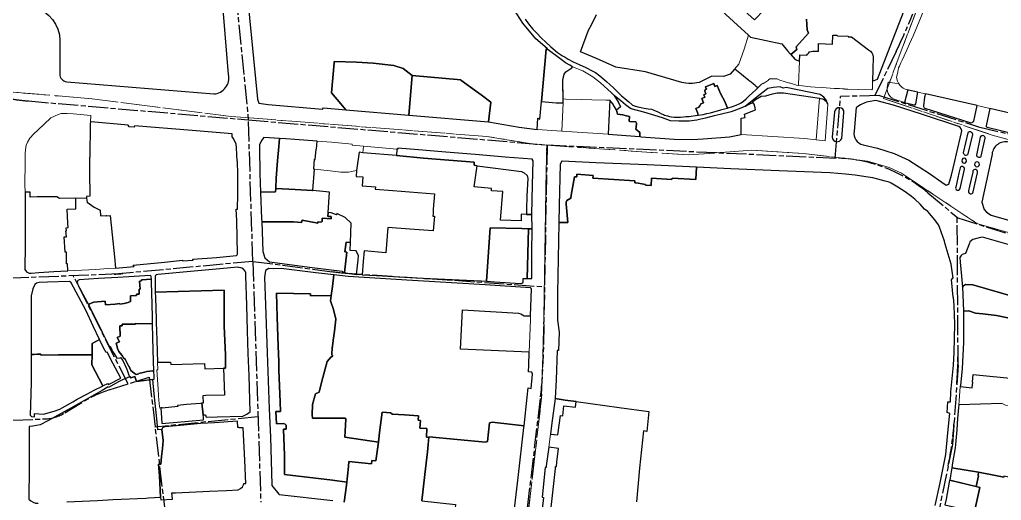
# Model space of a CAD drawing. Header units: millimetres. Extents: x 125232 to 134072, y 142885 to 152835.
# Drawn here: x 129595 to 130774, y 148091 to 148669 of the extents above; entities that cross this region are included whole.
import ezdxf

# ---------------------------------------------------------------- set-up
doc = ezdxf.new("R2010")
doc.units = ezdxf.units.MM
doc.linetypes.add('ACAD_ISO08W100', pattern=[36, 24, -3, 6, -3])
doc.linetypes.add('CENTER', pattern=[50.8, 31.75, -6.35, 6.35, -6.35])
for name, color, linetype, lineweight in [('apartment', 42, 'Continuous', 0), ('government', 221, 'Continuous', 0), ('historical site', 232, 'Continuous', 0), ('parking', 8, 'Continuous', 0), ('school', 31, 'Continuous', 0), ('super block', 6, 'CENTER', 0)]:
    doc.layers.add(name, color=color, linetype=linetype, lineweight=lineweight)
for name, color, linetype in [('commerce', 10, 'Continuous'), ('commerce & office', 242, 'Continuous'), ('commerce and residence', 32, 'Continuous'), ('culture', 21, 'Continuous'), ('green & plaza', 80, 'Continuous'), ('hospital', 231, 'Continuous'), ('research & university', 30, 'Continuous'), ('residence', 2, 'Continuous'), ('residence-bad', 41, 'Continuous'), ('villadom', 51, 'Continuous'), ('老城北中心线', 7, 'ACAD_ISO08W100')]:
    doc.layers.add(name, color=color, linetype=linetype)

msp = doc.modelspace()

# ---------------------------------------------------------------- linework, layer by layer
at = {"layer": 'apartment'}
msp.add_lwpolyline([(130093.4, 148459.8), (130043.6, 148463.5), (130022.3, 148465.1), (130022.5, 148468.1), (130006.7, 148469.4), (130007.3, 148480), (129999.5, 148480.6), (129999.9, 148487.8), (129990.4, 148485.6), (129981, 148485.8), (129968.4, 148487.2), (129949.3, 148489.2), (129947.5, 148463.5), (129967.6, 148461.6), (129965.9, 148437.1), (129969.4, 148436.7), (129975.8, 148434.5), (129976.3, 148435.9), (129986.3, 148431.2), (129993.5, 148424.3), (129992.6, 148401.2), (129992.6, 148401.2), (129992.1, 148391.7), (129999.5, 148391.3), (130002.2, 148385.4), (130001.7, 148380.3), (130000.7, 148369.6), (130000, 148362.8), (130000, 148362.8), (130006.7, 148362.5), (130007.9, 148378.3), (130009, 148391.1), (130035, 148388.9), (130035.7, 148399), (130036.6, 148409.4), (130037.6, 148419.4), (130063.8, 148417.3), (130092, 148415.2), (130093.4, 148432.8), (130091.5, 148432.9), (130091.8, 148436.2), (130092, 148441.4)], close=True, dxfattribs=at)
at = {"layer": 'commerce'}
for points in [[(130066.8, 148602), (130055.9, 148610.3), (130044.7, 148613.9), (130020, 148616.5), (130000, 148617.9), (129973, 148618.8), (129972.9, 148616.9), (129970, 148580.9), (129981, 148567.9), (129987.2, 148560.5), (130062.9, 148554.2)], [(130125.2, 148596.2), (130125.2, 148596.5), (130066.8, 148602), (130062.9, 148554.2), (130158.4, 148546.3), (130161.1, 148569.8), (130149.7, 148578.5), (130146.8, 148580.7), (130144.1, 148582.6)], [(130442, 148570.4), (130436.7, 148580), (130432.7, 148589.7), (130430.2, 148588.6), (130428.8, 148592.1), (130418.8, 148588.1), (130419.9, 148585.4), (130418.5, 148584.8), (130417.9, 148582.9), (130419.2, 148579.7), (130416.7, 148578.7), (130417.9, 148575.7), (130414.3, 148574.2), (130416.5, 148569), (130413.2, 148567.8), (130411.9, 148565.5), (130410.8, 148563.6), (130407.4, 148562.3), (130409.3, 148557.5), (130410.1, 148554.1), (130416, 148555.1), (130420.5, 148556), (130425, 148557.1), (130431.8, 148558.8), (130435.9, 148560), (130438.6, 148560.8), (130441.8, 148561.7), (130445.2, 148562.7)], [(129951.4, 148513.4), (129951.7, 148513.4), (129952.7, 148523.1), (129925.7, 148525.1), (129915.1, 148525.9), (129907.6, 148526.2), (129906.7, 148516.4), (129905.2, 148499.2), (129903.5, 148478.5), (129902.9, 148466.4), (129902.9, 148466.2), (129926.3, 148465), (129947, 148463.5), (129947.5, 148463.5), (129949.3, 148489.2), (129948.7, 148489.2), (129949.6, 148501.2), (129950.4, 148501.1)], [(129967.6, 148461.6), (129947.5, 148463.5), (129947, 148463.5), (129926.3, 148465), (129902.9, 148466.2), (129902.7, 148462.1), (129884.8, 148461.7), (129885.9, 148429.5), (129886.1, 148426.2), (129890.3, 148426.2), (129924.2, 148426.2), (129933.9, 148425.3), (129934.5, 148428), (129953.3, 148424.5), (129953.5, 148426), (129956.9, 148425.6), (129958.5, 148426.5), (129958.8, 148430.3), (129969.4, 148429.8), (129969.6, 148432.5), (129965.4, 148432.6), (129965.9, 148437.1)], [(129683.9, 148300.8), (129675.2, 148319.2), (129660.2, 148347.7), (129658.2, 148351.3), (129657.6, 148352.5), (129656.7, 148353.5), (129655.4, 148354.5), (129655, 148354.5), (129629, 148353.6), (129618.7, 148353), (129615.6, 148352.2), (129613.8, 148350.8), (129611.2, 148345.4), (129609.3, 148337.2), (129609.2, 148300.1), (129609.3, 148273.9), (129609.2, 148266.6), (129612.4, 148266.8), (129616.5, 148267.2), (129620.9, 148267.2), (129620.8, 148266), (129642, 148266.3), (129675.7, 148266.4), (129682.5, 148266.2), (129682.4, 148267.6), (129682.7, 148279.8), (129691.2, 148284.6)], [(129707.5, 148256.2), (129700.5, 148269.4), (129699.4, 148268.9), (129696.1, 148274.7), (129691.2, 148284.6), (129682.7, 148279.8), (129682.4, 148267.6), (129682.5, 148266.2), (129682, 148254.3), (129695.5, 148229), (129696.3, 148229.3), (129701.4, 148231.9), (129702.1, 148230.5), (129717, 148238.2)], [(129694.8, 148228.7), (129695.5, 148229), (129682, 148254.3), (129682.5, 148266.2), (129675.7, 148266.4), (129642, 148266.3), (129620.8, 148266), (129620.9, 148267.2), (129616.5, 148267.2), (129612.4, 148266.8), (129609.2, 148266.6), (129609.2, 148261.4), (129609.3, 148242.8), (129609.2, 148233), (129608.5, 148206.3), (129608.2, 148193.9), (129609.6, 148192.2), (129613.4, 148192), (129613.2, 148195.7), (129623.9, 148195.2), (129636.9, 148198.7), (129643.6, 148201), (129646.5, 148202.6), (129659.3, 148209.9), (129664.4, 148213), (129676.2, 148219.2), (129685.1, 148223.8)], [(130248.9, 148205.1), (130262.7, 148203.6), (130263.5, 148210.2), (130250.5, 148212), (130238.4, 148213.7), (130233.8, 148181.5), (130232.7, 148171.2), (130241.6, 148170.1), (130244.7, 148193.3), (130247.4, 148192.9)], [(130234.8, 148093.8), (130238.7, 148129.8), (130238.9, 148132.1), (130239.8, 148132), (130240.4, 148137.4), (130242.5, 148153.9), (130230.6, 148155.2), (130227.6, 148133), (130227.5, 148131), (130226.4, 148131.1), (130222.6, 148095.4), (130224.4, 148095), (130221.6, 148070.7), (130221.6, 148070.7), (130231.9, 148069.5)]]:
    msp.add_lwpolyline(points, close=True, dxfattribs=at)
at = {"layer": 'commerce & office'}
msp.add_lwpolyline([(129652.1, 148089.7), (129688.8, 148091.5), (129707.2, 148092.4), (129747, 148094.3), (129750.1, 148094.7), (129757.3, 148094.9), (129764.6, 148095.5), (129763.2, 148120.8), (129762.3, 148135), (129765.1, 148135), (129765.8, 148144.2), (129766.9, 148153.9), (129767.8, 148163.2), (129766.2, 148176.8), (129761.4, 148176.4), (129760, 148189.3), (129757, 148219.5), (129755.2, 148236.7), (129735.8, 148234.3), (129733.7, 148240.1), (129728.8, 148238.8), (129727.9, 148240.3), (129727.2, 148240), (129718.9, 148236.1), (129714.1, 148233.9), (129702.3, 148227.2), (129701.8, 148227.7), (129694.4, 148223.4), (129675.3, 148212.5), (129657, 148202.3), (129629.4, 148187.2), (129620.1, 148182.3), (129611.3, 148180.8), (129607, 148180.2), (129606.9, 148131), (129606.6, 148092.9, 0.22754), (129617.5, 148088)], format="xyb", dxfattribs=at)
msp.add_lwpolyline([(129865.7, 148139.9), (129863.7, 148178.6), (129863.7, 148178.7), (129859.8, 148178.5), (129859.4, 148178.8), (129858.7, 148178.9), (129857.2, 148178.9), (129856.9, 148186.6), (129829.3, 148184.8), (129812.6, 148183.7), (129792.6, 148182), (129770.2, 148180), (129768.6, 148179.6), (129767.1, 148178.6), (129766.6, 148177.8), (129766.2, 148176.8), (129767.8, 148163.2), (129766.9, 148153.9), (129765.8, 148144.2), (129765.1, 148135), (129762.3, 148135), (129763.2, 148120.8), (129764.6, 148095.5), (129765, 148092.2), (129778.9, 148092.9), (129778.1, 148100.4), (129782.7, 148100.5), (129823.4, 148102.5), (129843.9, 148103.5), (129857.6, 148104.3), (129860.7, 148105.8), (129863, 148107.7), (129864.3, 148110.1), (129864.7, 148111.7), (129866.9, 148111.9)], close=True, dxfattribs=at)
at = {"layer": 'commerce and residence'}
for points in [[(129987.3, 148401.5), (129992.6, 148401.2), (129993.5, 148424.3), (129986.3, 148431.2), (129976.3, 148435.9), (129975.8, 148434.5), (129969.4, 148436.7), (129965.9, 148437.1), (129965.4, 148432.6), (129969.6, 148432.5), (129969.4, 148429.8), (129958.8, 148430.3), (129958.5, 148426.5), (129956.9, 148425.6), (129953.5, 148426), (129953.3, 148424.5), (129934.5, 148428), (129933.9, 148425.3), (129924.2, 148426.2), (129890.3, 148426.2), (129886.1, 148426.2), (129887.5, 148390.4), (129889.9, 148382.8), (129895.3, 148377.9), (129946.6, 148371.3), (129982.5, 148366.7), (129983.1, 148366.4), (129983.2, 148365.6), (129985.3, 148365.1), (129988.1, 148389.5), (129985.8, 148390)], [(130206.2, 148417.8), (130198.4, 148418.2), (130160.4, 148418.7), (130156.1, 148354.6), (130165.4, 148353.9), (130197.3, 148352), (130199.4, 148352.8), (130199.8, 148354.1), (130200, 148357.9), (130204.9, 148357.8)], [(129738.8, 148345), (129740.1, 148345), (129739.5, 148354.9), (129741.9, 148355), (129741.9, 148356.4), (129753.7, 148357.1), (129753.5, 148360.3), (129753, 148361.3), (129752, 148361.7), (129733, 148360.5), (129713.5, 148359.3), (129690, 148357.9), (129666.8, 148356.4), (129665.4, 148355.5), (129664.8, 148354.6), (129664.6, 148353.5), (129664.8, 148352.4), (129665, 148351.5), (129667.4, 148346.9), (129671.5, 148339.1), (129676.1, 148330.3), (129678.4, 148325.9), (129679.5, 148327.7), (129684.4, 148329.5), (129698.1, 148330.7), (129698.6, 148326.2), (129710.2, 148327.1), (129715.8, 148327.8), (129715.8, 148327.1), (129720.8, 148328), (129725.7, 148329.3), (129728.7, 148330.4), (129728.4, 148337.2), (129735.9, 148337.7), (129735.8, 148339.1), (129739.1, 148339.3)], [(129869.2, 148295.2), (129868.3, 148325.9), (129867.2, 148361.3), (129867, 148364.6), (129866.1, 148366.6), (129864.2, 148369.3), (129862, 148370.5), (129860.9, 148370.9), (129858.7, 148371.3), (129857.2, 148371.4), (129835.8, 148369.5), (129805.1, 148366.7), (129761.2, 148362.6), (129759.9, 148362.5), (129759.3, 148362.4), (129758.5, 148361.5), (129758, 148360.5), (129758.3, 148341.7), (129840.9, 148344.1), (129841, 148300.6), (129842.4, 148266.4), (129842.5, 148250.2), (129840, 148250.1), (129841.3, 148217.9), (129819, 148217.4), (129815.2, 148217.2), (129815.8, 148208.3), (129814.3, 148208.1), (129815.7, 148194.3), (129818.5, 148194.4), (129819.2, 148191.3), (129832.5, 148191.7), (129863.3, 148192.6), (129868.1, 148194.9), (129872.3, 148197.8), (129871.9, 148212.4), (129870.9, 148241.5), (129869.9, 148267.9)], [(129814.3, 148208.1), (129812.6, 148208), (129795.6, 148206.6), (129785, 148205.6), (129785.2, 148204.2), (129766.4, 148202.4), (129766.4, 148202.6), (129765, 148202.5), (129765.6, 148190.5), (129766, 148183.9), (129798.2, 148186.7), (129816.3, 148188.4), (129816.2, 148191), (129815.7, 148194.3)]]:
    msp.add_lwpolyline(points, close=True, dxfattribs=at)
msp.add_lwpolyline([(129985, 148089.3), (129987.7, 148109.6), (129988.1, 148113.4), (129970.9, 148115.8), (129913.5, 148122.6), (129913.6, 148123.7), (129913.6, 148139.7), (129913.3, 148145.3), (129912.1, 148177.1), (129915.6, 148177.1), (129915.3, 148181.7), (129914.4, 148182.9), (129912.1, 148183.8), (129903.7, 148183.5), (129903.2, 148198.2), (129908.6, 148198.2), (129908.3, 148209.6), (129906.8, 148248.1), (129906.6, 148258.3), (129905.8, 148276.7), (129904.6, 148311.4), (129903.7, 148340.2), (129944.5, 148339.7), (129944.5, 148337.3), (129969.4, 148337.5), (129970.9, 148348.2), (129972.8, 148362.2), (129951.1, 148364.6), (129909.4, 148369.8), (129900.4, 148369.4), (129894.7, 148369.9), (129890.7, 148367.5), (129889.6, 148359.3), (129890.8, 148326.4), (129892.8, 148268.7), (129895, 148201.5), (129896.6, 148167.5), (129898.4, 148110.6), (129898.4, 148109.5), (129906.8, 148099.1), (129907, 148098.7), (129971.6, 148091.2)], dxfattribs=at)
at = {"layer": 'culture'}
for points in [[(130335.4, 148537.3), (130335.6, 148539.4), (130336.1, 148544.6), (130335.1, 148546.1), (130328, 148546.7), (130327.1, 148546.8), (130327.7, 148552.7), (130322.5, 148553.7), (130319.5, 148554.4), (130313.3, 148555.5), (130311.9, 148560.1), (130307.6, 148567.7), (130303.9, 148572), (130303.2, 148556.3), (130302, 148531.3), (130340, 148528.4), (130340.2, 148533.2)], [(129857.3, 148458.9), (129857.2, 148483.1), (129857, 148498.7), (129856.5, 148498.8), (129855.9, 148514.9), (129855.4, 148519.2), (129852.2, 148526), (129850.4, 148528.3), (129850.6, 148531.7), (129802.5, 148535.7), (129733.4, 148541.4), (129732.9, 148539.9), (129727, 148540.3), (129725.9, 148542.2), (129681.2, 148546), (129680.5, 148546.3), (129680.3, 148543.8), (129679.9, 148503.8), (129679.4, 148503.6), (129679.4, 148474), (129679.8, 148469), (129679.8, 148456.7), (129675.7, 148456.3), (129675.6, 148454.5), (129675.9, 148454.5), (129676.6, 148449.6), (129684.9, 148443.8), (129692, 148440.1), (129692.4, 148433.3), (129699.2, 148433.7), (129700, 148433.4), (129704, 148433.7), (129706.5, 148410.4), (129709.4, 148384.2), (129710.7, 148370.2), (129732.8, 148372.3), (129732, 148373.2), (129731.9, 148373.8), (129769.5, 148377.6), (129791, 148379.8), (129791.1, 148379), (129803.8, 148380), (129803.5, 148381.1), (129831.8, 148383.4), (129855.8, 148385.7), (129856.5, 148386.6), (129857, 148387.2), (129856.1, 148427.5), (129855.5, 148441.2), (129857.1, 148441.4)]]:
    msp.add_lwpolyline(points, close=True, dxfattribs=at)
msp.add_lwpolyline([(130785.1, 148397.9), (130751.5, 148407.5), (130748.9, 148407.2), (130739.8, 148405), (130736.2, 148401.9), (130735.8, 148400.4), (130731, 148387.9), (130728.4, 148387.3), (130726.9, 148386.7), (130725.7, 148385.5), (130724.1, 148383.4), (130724.7, 148377.4), (130726.2, 148360.6), (130727.3, 148347.5), (130728.7, 148349.2), (130731.1, 148350.6), (130739.7, 148350.2), (130788.3, 148336.2)], dxfattribs=at)
at = {"layer": 'government'}
msp.add_lwpolyline([(130679.9, 148677.4), (130675.5, 148666.5), (130668.5, 148650.1), (130664, 148639.8), (130659.8, 148630.7), (130654.9, 148620.3), (130653.5, 148617), (130651.7, 148613.2), (130650.7, 148611), (130649.7, 148606.4), (130648.3, 148599.5), (130649.5, 148595.2), (130650.7, 148592.5), (130652.3, 148590.1), (130654.6, 148587.8), (130656.3, 148586.5), (130658.5, 148585.2), (130661.8, 148584.5), (130662.5, 148584.3), (130675.5, 148581.3), (130682.9, 148579.8), (130682.9, 148579.8), (130745.1, 148565.6), (130801.3, 148552.7)], dxfattribs=at)
for points in [[(130531.8, 148619.1), (130526.5, 148621.1), (130517.5, 148631.6), (130510.5, 148639.7), (130473, 148647.9), (130470.4, 148650.1), (130465.5, 148633.4), (130458.8, 148615.6), (130454, 148610), (130454.3, 148609.5), (130462, 148603.1), (130467, 148599.1), (130470.4, 148596.4), (130471.5, 148595.5), (130473.8, 148593.8), (130476.4, 148591.5), (130478.4, 148589.8), (130479.9, 148588.4), (130481.7, 148586.8), (130485.9, 148591), (130488.2, 148592.6), (130488.5, 148592.2), (130494.6, 148596.4), (130494.4, 148596.7), (130496.2, 148597.7), (130497.1, 148597.9), (130500.5, 148597.9), (130505, 148597.7), (130505.1, 148597.7), (130507.5, 148596.7), (130507.5, 148596.6), (130508.2, 148596.3), (130513.3, 148594.5), (130513.4, 148594.7), (130519.6, 148592.7), (130519.7, 148593), (130528.3, 148590.2), (130530.5, 148589.9), (130530.5, 148591)], [(130293, 148593.1), (130283.7, 148600.4), (130271.5, 148607.4), (130259.2, 148612.4), (130258.3, 148611), (130251.2, 148606.3), (130249.2, 148603.5), (130247.6, 148596.3), (130247.8, 148573.7), (130251, 148573.5), (130269.8, 148573), (130282.4, 148572.6), (130299.8, 148572.1), (130299.9, 148572.1), (130303.9, 148572), (130307.6, 148567.7), (130311.9, 148560.1), (130316.9, 148564.3), (130314.5, 148569.5), (130309.2, 148577.7), (130305.9, 148580.9)], [(130303.2, 148556.3), (130303.9, 148572), (130299.9, 148572.1), (130299.8, 148572.1), (130282.4, 148572.6), (130269.8, 148573), (130251, 148573.5), (130247.8, 148573.7), (130247.8, 148568.8), (130246.5, 148535.1), (130302, 148531.3)], [(130555.6, 148574.4), (130512.5, 148580.9), (130504.9, 148581), (130499.5, 148579.8), (130491.4, 148577.3), (130485.6, 148577.1), (130479.1, 148573.1), (130475.7, 148570.4), (130475.6, 148569.5), (130477.5, 148567.5), (130478.4, 148563), (130479.1, 148560.5), (130465.6, 148555.4), (130466.1, 148553), (130466.4, 148551.3), (130461.9, 148550.6), (130461.9, 148546.4), (130461.8, 148542.1), (130461.8, 148537), (130461.8, 148530.8), (130537.8, 148526.1), (130551.6, 148524.5)], [(129679.4, 148503.6), (129679.9, 148503.8), (129680.3, 148543.8), (129680.5, 148546.3), (129681, 148553.7), (129659.7, 148555.6), (129652.5, 148556.2), (129645.4, 148556.1), (129641.8, 148555.1), (129632.7, 148550.8), (129617.2, 148536), (129612.5, 148531.8), (129607.6, 148526.7), (129604.8, 148521.7), (129603.4, 148518.2), (129602.4, 148512.4), (129602.1, 148508), (129601.9, 148497), (129601.8, 148470.9), (129601.9, 148461.5), (129607.3, 148461.8), (129608.1, 148461.6), (129608.2, 148455.6), (129616.5, 148456.1), (129640.2, 148456.2), (129643.2, 148454.2), (129675.6, 148454.5), (129675.7, 148456.3), (129679.8, 148456.7), (129679.8, 148469), (129679.4, 148474)], [(130003, 148509.6), (130007.5, 148509.1), (130008.1, 148516.9), (129994.5, 148518.2), (129994.6, 148519.5), (129969.9, 148521.8), (129952.7, 148523.1), (129951.7, 148513.4), (129951.4, 148513.4), (129950.4, 148501.1), (129949.6, 148501.2), (129948.7, 148489.2), (129949.3, 148489.2), (129968.4, 148487.2), (129981, 148485.8), (129990.4, 148485.6), (129999.9, 148487.8)], [(130205.4, 148478.1), (130204.6, 148481.7), (130201.3, 148485), (130197.9, 148486.5), (130144.9, 148493.5), (130141.3, 148467.9), (130162.1, 148466), (130161.8, 148463.4), (130175.4, 148462.4), (130172.7, 148428.2), (130197.5, 148427.3), (130197.5, 148435.2), (130204, 148435), (130203.8, 148441.2), (130204.5, 148457.3)], [(129704, 148433.7), (129700, 148433.4), (129699.2, 148433.7), (129692.4, 148433.3), (129692, 148440.1), (129684.9, 148443.8), (129676.6, 148449.6), (129675.9, 148454.5), (129675.6, 148454.5), (129663, 148454.4), (129663, 148441.7), (129652.3, 148441.3), (129653.3, 148424.3), (129653.7, 148419.1), (129651.4, 148419), (129651.7, 148415.3), (129651, 148415.2), (129651.5, 148408), (129648.8, 148407.9), (129649.9, 148389.5), (129651.5, 148389.6), (129651.8, 148375.5), (129653, 148375.5), (129653.3, 148367.1), (129686.9, 148368.9), (129701.2, 148369.9), (129710.4, 148370.2), (129710.7, 148370.2), (129709.4, 148384.2), (129706.5, 148410.4)], [(130789.4, 148226.8), (130819.5, 148221.9), (130819.8, 148224.2), (130816, 148237), (130806.3, 148238.3), (130804.9, 148228.6), (130791.9, 148230.2), (130792.6, 148237.4), (130740.3, 148242.6), (130739.4, 148233.6), (130739.9, 148233.6), (130739.1, 148226.6), (130724.8, 148228.2), (130723.3, 148210.9), (130722.9, 148206.2), (130775.2, 148207.9), (130779.1, 148205.8), (130783.5, 148205.4), (130784.2, 148214.2), (130787.8, 148215)]]:
    msp.add_lwpolyline(points, close=True, dxfattribs=at)
msp.add_lwpolyline([(130620.2, 148623.9, 0.304292), (130614.5, 148632.7), (130594.1, 148648.4), (130590.3, 148648.4), (130590.3, 148649), (130577.5, 148649.5), (130576.4, 148650.2), (130572.8, 148650.4), (130571.6, 148650.2), (130571.3, 148639.6), (130554.6, 148640.4), (130554.4, 148630.9), (130547.6, 148630.9), (130543.7, 148630.1, 0.043892), (130540.4, 148626.4), (130532.2, 148626.7), (130532.1, 148625.7), (130531.8, 148619.1), (130530.5, 148591), (130530.5, 148589.9), (130535.2, 148589.4), (130545, 148588.1), (130550.6, 148587.8), (130558.8, 148587.2), (130573.5, 148586.2), (130578.6, 148586.1), (130578.6, 148586), (130579.6, 148586), (130583.3, 148585.7), (130584.3, 148585.7), (130584.3, 148585.9), (130585.7, 148585.8), (130585.7, 148585.5), (130589.7, 148585.4), (130602, 148585.1), (130618.4, 148584.7), (130619.5, 148585.7), (130619.4, 148595.2)], format="xyb", close=True, dxfattribs=at)
at = {"layer": 'green & plaza'}
for points in [[(129866.7, 148720.4), (129881, 148573.3), (129882.8, 148568.4), (129893.9, 148566.8), (129959, 148561.5), (129960.3, 148563.1), (129987.2, 148560.5), (129981, 148567.9), (129970, 148580.9), (129972.9, 148616.9), (129973, 148618.8), (130000, 148617.9), (130020, 148616.5), (130044.7, 148613.9), (130055.9, 148610.3), (130066.8, 148602), (130125.2, 148596.5), (130125.2, 148596.2), (130144.1, 148582.6), (130146.8, 148580.7), (130149.7, 148578.5), (130161.1, 148569.8), (130158.4, 148546.3), (130195, 148539.8), (130216.8, 148536.9), (130217.4, 148550.5), (130220.1, 148549.5), (130222, 148570.4), (130227.5, 148633.6), (130228.6, 148634.1), (130215.3, 148645.9), (130199.7, 148664.8), (130188.7, 148681.5)], [(130489.2, 148680.5), (130477.7, 148668.8), (130450.1, 148693.7)], [(130434.2, 148683.3), (130452.7, 148666.5), (130470.4, 148650.1), (130473, 148647.9), (130510.5, 148639.7), (130517.5, 148631.6), (130521.5, 148627), (130528.5, 148633.1), (130527.8, 148636.2), (130542.6, 148652.6), (130540.9, 148656.6), (130540, 148669.5)], [(130202.3, 148669.4), (130203.2, 148668.2), (130204.3, 148666.5), (130205.5, 148665), (130207.5, 148662.3), (130211.7, 148657.5), (130215.8, 148652.9), (130222.2, 148646.4), (130226.7, 148642.1), (130233.2, 148636.4), (130241.3, 148629.6), (130247.1, 148625.6), (130250.3, 148623.8), (130253.9, 148621.6), (130260.1, 148618.4), (130267.3, 148615.2), (130275.3, 148611.5), (130283, 148607.6), (130286.7, 148605.5), (130291.9, 148601.3), (130297.1, 148597.1), (130300.6, 148594.4), (130304, 148591.1), (130308.4, 148586.8), (130313.5, 148581.9), (130318, 148577.5), (130322, 148574.1), (130326.7, 148570.3), (130330.4, 148566.8), (130331.3, 148566), (130333.7, 148565.2), (130337.6, 148564.2), (130341.7, 148563.3), (130345.2, 148562.7), (130349.9, 148561.9), (130353.9, 148561.3), (130356, 148560.5), (130359.6, 148559.1), (130361, 148558.5), (130363.2, 148557.3), (130366.2, 148555.7), (130368.4, 148554.8), (130369.8, 148554.2), (130373.4, 148553.2), (130375.5, 148552.7), (130378.1, 148552.2), (130381.4, 148551.9), (130385.3, 148551.6), (130389, 148551.9), (130392.4, 148552.2), (130395.4, 148552.4), (130399.1, 148552.6), (130409.3, 148554), (130410.1, 148554.1), (130409.3, 148557.5), (130407.4, 148562.3), (130410.8, 148563.6), (130411.9, 148565.5), (130413.2, 148567.8), (130416.5, 148569), (130414.3, 148574.2), (130417.9, 148575.7), (130416.7, 148578.7), (130419.2, 148579.7), (130417.9, 148582.9), (130418.5, 148584.8), (130419.9, 148585.4), (130418.8, 148588.1), (130428.8, 148592.1), (130430.2, 148588.6), (130432.7, 148589.7), (130436.7, 148580), (130442, 148570.4), (130445.2, 148562.7), (130446, 148562.9), (130451.4, 148564.4), (130455.7, 148566), (130459.2, 148567.6), (130461.8, 148568.9), (130464.6, 148570.9), (130467.7, 148573.8), (130471.5, 148577.4), (130475.4, 148581), (130479.9, 148585), (130481.7, 148586.8), (130479.9, 148588.4), (130478.4, 148589.8), (130476.4, 148591.5), (130473.8, 148593.8), (130471.5, 148595.5), (130470.4, 148596.4), (130467, 148599.1), (130462, 148603.1), (130454.3, 148609.5), (130454, 148610), (130454, 148610), (130448.6, 148603.5), (130440.5, 148600.5), (130426.3, 148601), (130411.2, 148593.5), (130403.4, 148592.1), (130398.8, 148592.1), (130395.4, 148592.6), (130390.4, 148593.4), (130346.7, 148606.2), (130311.2, 148612), (130288.1, 148622.1), (130268.7, 148630.3), (130278.6, 148656.1), (130281.9, 148662.7), (130283.6, 148666.3), (130288, 148674.5)]]:
    msp.add_lwpolyline(points, dxfattribs=at)
for points in [[(129840.3, 148676.1), (129839.7, 148683.7), (129613, 148684.2, -0.326117), (129643.8, 148643.9), (129643.8, 148603.7, 0.406748), (129651.9, 148594.4), (129828.5, 148579.6, 0.449715), (129846.3, 148603)], [(130515.6, 148587.3), (130512.3, 148586.6), (130508.5, 148588), (130500, 148587.2), (130493.9, 148586.3), (130479, 148574.6), (130467, 148564.9), (130471.5, 148567.4), (130475.6, 148569.5), (130475.7, 148570.4), (130479.1, 148573.1), (130485.6, 148577.1), (130491.4, 148577.3), (130499.5, 148579.8), (130504.9, 148581), (130512.5, 148580.9), (130555.6, 148574.4), (130556.5, 148574.3, -0.296561), (130565.5, 148567.9), (130564.3, 148571.7), (130561, 148575.7), (130556.4, 148578.9)], [(130674, 148581.7), (130662.5, 148584.3), (130661.8, 148584.5), (130657.9, 148569.4), (130669.4, 148566.5, 0.363059), (130671.3, 148567.6)], [(130682.9, 148579.8), (130681.9, 148575.7), (130680.6, 148565.3, 0.339723), (130682.3, 148562.7), (130736.1, 148545.2, 0.323831), (130740.9, 148547.1), (130745.1, 148565.6)], [(130585.1, 148557.3, 0.962484), (130573.9, 148558.2), (130570.9, 148527.7, 0.787459), (130582.5, 148526.1)], [(130722.9, 148540.7), (130678.4, 148555.2), (130644.6, 148566), (130623.5, 148571.7), (130614.1, 148570.2, 0.095722), (130599.8, 148563.2), (130597.4, 148535, 0.407979), (130608.1, 148518.6), (130625.5, 148514.7), (130645.4, 148508.1), (130662.9, 148500.2), (130687.8, 148483.9), (130702.5, 148473.7), (130708, 148469.9), (130711.2, 148471.1), (130714.2, 148482), (130718.3, 148498.9), (130720.4, 148507.8), (130726.1, 148533.3, 0.408537)], [(130760.4, 148562.1), (130755.8, 148541.5, 0.427978), (130756.9, 148539.9), (130794.7, 148530.4, 0.4873), (130796.7, 148531.5), (130797.1, 148533.1), (130797.2, 148533.7), (130801.3, 148552.7)], [(130739.7, 148531, 0.680933), (130733.8, 148532.9), (130728.4, 148509, 0.736347), (130734.4, 148507.9)], [(130754.8, 148526.6, 0.622979), (130749.6, 148528.8), (130748.6, 148527.8), (130744.1, 148506.2, 0.674971), (130749.9, 148505)], [(130877.4, 148492.5), (130871.6, 148500.7), (130851.1, 148504.8), (130794, 148518.8), (130782.9, 148521.6, 0.46301), (130763, 148507.4), (130761.5, 148499.6), (130759.1, 148488.5), (130750.8, 148449.8), (130753.4, 148440.8), (130756.3, 148437.7), (130761.8, 148434.2), (130861.1, 148405.6), (130863.7, 148411.5), (130865.9, 148419.4), (130876.1, 148460.7), (130879.6, 148480.6), (130879.7, 148483.4), (130879.4, 148485.6)], [(130732.4, 148499.4, 1.000002), (130726.5, 148499.4, 1.000002)], [(130729.8, 148489.2, 0.847759), (130724.5, 148491.1), (130724.1, 148489.4), (130723, 148484.5), (130719.3, 148467.8, 1.048141), (130724.7, 148466.1)], [(130747.7, 148495, 1.000002), (130741.8, 148495, 1.000002)], [(130745.3, 148484.9, 1.057385), (130740, 148487.2), (130739.7, 148485.5), (130736, 148469), (130734.7, 148463.1, 0.959581), (130740.2, 148461.9)]]:
    msp.add_lwpolyline(points, format="xyb", close=True, dxfattribs=at)
for points in [[(130251.2, 148606.3), (130258.3, 148611), (130259.2, 148612.4), (130256, 148614.1), (130250.7, 148617.2), (130245.6, 148621.2), (130230.1, 148632.8), (130228.6, 148634.1), (130227.5, 148633.6), (130222, 148570.4), (130239.4, 148569), (130242, 148568.9), (130247.8, 148568.8), (130247.6, 148596.3), (130249.2, 148603.5)], [(130461.8, 148537), (130461.8, 148542.1), (130461.9, 148546.4), (130461.9, 148550.6), (130466.4, 148551.3), (130466.1, 148553), (130465.6, 148555.4), (130479.1, 148560.5), (130478.4, 148563), (130477.5, 148567.5), (130475.6, 148569.5), (130471.5, 148567.4), (130467, 148564.9), (130461.2, 148562.5), (130449.5, 148558.2), (130436.6, 148555), (130429.2, 148553.2), (130419, 148550.7), (130411.6, 148549), (130408.6, 148548), (130399.4, 148546.8), (130386.9, 148546.9), (130376.7, 148547.4), (130373.6, 148548.4), (130367.1, 148551), (130344.8, 148557.8), (130329.6, 148561.6), (130327.8, 148562.8), (130323, 148566.6), (130317.3, 148571.5), (130309.2, 148577.7), (130314.5, 148569.5), (130316.9, 148564.3), (130311.9, 148560.1), (130313.3, 148555.5), (130319.5, 148554.4), (130322.5, 148553.7), (130327.7, 148552.7), (130327.1, 148546.8), (130328, 148546.7), (130335.1, 148546.1), (130336.1, 148544.6), (130335.6, 148539.4), (130335.4, 148537.3), (130340.2, 148533.2), (130340, 148528.4), (130341.6, 148528.3), (130381.4, 148525.5), (130403.3, 148525), (130415.9, 148525.7), (130447.8, 148528.1), (130461.8, 148530.8)], [(129905.2, 148499.2), (129906.7, 148516.4), (129907.6, 148526.2), (129888.7, 148527.2), (129886, 148523.9), (129883.6, 148518.5), (129883.4, 148515.1), (129884, 148484.2), (129884.8, 148461.7), (129902.7, 148462.1), (129902.9, 148466.2), (129902.9, 148466.2), (129903.5, 148478.5)], [(130147.3, 148506.5), (130102.4, 148510.2), (130074.4, 148512.6), (130049.6, 148514.6), (130049.6, 148513.2), (130048.4, 148513.3), (130047.7, 148505.6), (130080.2, 148502.7), (130141.1, 148497.9), (130141, 148494.1), (130144.9, 148493.5), (130197.9, 148486.5), (130201.3, 148485), (130204.6, 148481.7), (130205.4, 148478.1), (130204.5, 148457.3), (130203.8, 148441.2), (130204, 148435), (130210.5, 148434.8), (130210.5, 148435.3), (130211.3, 148470.1), (130212, 148499.5), (130210.7, 148501.4), (130178.5, 148503.7)], [(130407.9, 148491.8), (130391.3, 148492.6), (130348.9, 148494.5), (130287.4, 148497.1), (130246.9, 148498.9), (130246.2, 148498.9), (130244.2, 148495.4), (130243.1, 148445.6), (130242.7, 148425.3), (130246.4, 148425.3), (130253.6, 148425.3), (130251.4, 148447.1), (130251.4, 148449.8), (130252.3, 148451.8), (130257.3, 148454.6), (130257.8, 148457.9), (130261.5, 148480.2), (130264.5, 148479.9), (130264.6, 148483.3), (130284.1, 148481.7), (130283.8, 148478.5), (130333.9, 148475.1), (130333.9, 148472.7), (130338.1, 148472.5), (130347, 148471), (130347, 148469.9), (130353.8, 148469.5), (130354.2, 148478.6), (130378.6, 148476.9), (130378.8, 148478.5), (130407.1, 148476.7)], [(130210.7, 148417.6), (130206.2, 148417.8), (130204.9, 148357.8), (130205, 148357.8), (130210.2, 148357.9), (130210.2, 148375.4), (130210.3, 148389.4)]]:
    msp.add_lwpolyline(points, close=True, dxfattribs=at)
at = {"layer": 'historical site'}
msp.add_lwpolyline([(130288, 148674.5), (130283.6, 148666.3), (130281.9, 148662.7), (130278.6, 148656.1), (130268.7, 148630.3), (130288.1, 148622.1), (130311.2, 148612), (130346.7, 148606.2), (130390.4, 148593.4), (130395.4, 148592.6), (130398.8, 148592.1), (130403.4, 148592.1), (130411.2, 148593.5), (130426.3, 148601), (130440.5, 148600.5), (130448.6, 148603.5), (130458.8, 148615.6), (130465.5, 148633.4), (130470.4, 148650.1), (130452.7, 148666.5), (130434.2, 148683.3)], dxfattribs=at)
msp.add_lwpolyline([(130247.8, 148568.8), (130242, 148568.9), (130239.4, 148569), (130222, 148570.4), (130220.1, 148549.5), (130217.4, 148550.5), (130216.8, 148536.9), (130246.5, 148535.1)], close=True, dxfattribs=at)
at = {"layer": 'hospital'}
msp.add_lwpolyline([(129651, 148415.2), (129651.7, 148415.3), (129651.4, 148419), (129653.7, 148419.1), (129653.3, 148424.3), (129652.3, 148441.3), (129663, 148441.7), (129663, 148454.4), (129643.2, 148454.2), (129640.2, 148456.2), (129616.5, 148456.1), (129608.2, 148455.6), (129608.1, 148461.6), (129607.3, 148461.8), (129601.9, 148461.5), (129602, 148453.5), (129602.1, 148434.5), (129601.9, 148423.7), (129601.9, 148398.8), (129601.8, 148368.7), (129603.8, 148365.8), (129606.9, 148364.5), (129609.2, 148364.5), (129618.4, 148365.2), (129636.4, 148366.4), (129653.3, 148367.1), (129653.3, 148367.1), (129653, 148375.5), (129651.8, 148375.5), (129651.5, 148389.6), (129649.9, 148389.5), (129648.8, 148407.9), (129651.5, 148408)], close=True, dxfattribs=at)
msp.add_lwpolyline([(130793.4, 148308.3), (130768.2, 148313.4), (130751.9, 148315.5), (130743.1, 148316.3), (130735, 148319), (130728.8, 148318.9), (130728.8, 148317.4), (130728.8, 148293.4), (130728.6, 148281.1), (130727, 148250), (130724.9, 148229.3), (130724.8, 148228.2), (130739.1, 148226.6), (130739.9, 148233.6), (130739.4, 148233.6), (130740.3, 148242.6), (130792.6, 148237.4)], dxfattribs=at)
at = {"layer": 'parking'}
for points in [[(130658.5, 148585.2), (130656.3, 148586.5), (130654.6, 148587.8), (130652.3, 148590.1), (130651.3, 148591.6), (130638.2, 148593.8), (130637.3, 148589.9, 0.375256), (130645.3, 148573.5), (130657.9, 148569.4), (130661.8, 148584.5)], [(130565.9, 148566.8, 0.329479), (130556.5, 148574.3), (130555.6, 148574.4), (130551.6, 148524.5), (130562.4, 148523.2)]]:
    msp.add_lwpolyline(points, format="xyb", close=True, dxfattribs=at)
msp.add_lwpolyline([(130048.4, 148513.3), (130008.1, 148516.9), (130007.5, 148509.1), (130047.7, 148505.6)], close=True, dxfattribs=at)
at = {"layer": 'research & university'}
for points in [[(130450.1, 148693.7), (130477.7, 148668.8), (130489.2, 148680.5)], [(130694.8, 148085.4), (130700.6, 148112.4), (130707.5, 148146.7), (130709.9, 148172.5), (130711.8, 148192.4), (130712.2, 148195.9), (130708.9, 148196.9), (130709.9, 148209.9), (130713.1, 148209.9), (130713.6, 148221.9), (130716.6, 148253.9), (130717.5, 148269.1), (130718.1, 148303.3), (130717.5, 148325.6), (130716.7, 148335.5), (130716.1, 148335.5), (130714.4, 148356.8), (130715.2, 148357), (130715, 148358.3), (130716.3, 148358.4), (130713.8, 148375.2), (130706.5, 148399.3), (130705.7, 148403), (130699.8, 148419.8), (130698.6, 148422.4), (130694.3, 148428.6), (130685.7, 148438.4), (130681.9, 148441.1), (130676.5, 148447.4), (130670.3, 148453.3), (130666.4, 148456.3), (130658.6, 148462.1), (130649.7, 148467.7), (130641.6, 148472.4), (130639.4, 148473.5), (130634.4, 148475), (130625.7, 148477.4), (130619.9, 148478.7), (130611.2, 148480.1), (130598.4, 148481.9), (130586.9, 148483.2), (130568.5, 148484.7), (130537.7, 148485.9), (130507.2, 148487.3), (130449.3, 148489.8), (130407.9, 148491.8), (130407.1, 148476.7), (130378.8, 148478.5), (130378.6, 148476.9), (130354.2, 148478.6), (130353.8, 148469.5), (130347, 148469.9), (130347, 148471), (130338.1, 148472.5), (130333.9, 148472.7), (130333.9, 148475.1), (130283.8, 148478.5), (130284.1, 148481.7), (130264.6, 148483.3), (130264.5, 148479.9), (130261.5, 148480.2), (130257.8, 148457.9), (130257.3, 148454.6), (130252.3, 148451.8), (130251.4, 148449.8), (130251.4, 148447.1), (130253.6, 148425.3), (130246.4, 148425.3), (130242.7, 148425.3), (130242.3, 148403), (130241, 148340.2), (130241, 148308), (130243.3, 148293.6), (130242.5, 148271.6), (130240.6, 148271.3), (130239.4, 148236.4), (130238.4, 148213.7), (130250.5, 148212), (130263.5, 148210.2), (130315.4, 148203.2), (130350.8, 148198.4), (130348.3, 148174.4), (130344.3, 148174.9), (130339.7, 148130.1), (130335.9, 148089.9)], [(130788.3, 148336.2), (130739.7, 148350.2), (130731.1, 148350.6), (130728.7, 148349.2), (130727.3, 148347.5), (130728, 148338.2), (130728.8, 148318.9), (130735, 148319), (130743.1, 148316.3), (130751.9, 148315.5), (130768.2, 148313.4), (130793.4, 148308.3)], [(130078.2, 148091.1), (130082.1, 148122.7), (130085, 148149.8), (130086.7, 148167), (130083.8, 148167.2), (130084.3, 148177.8), (130075.9, 148178.2), (130076.7, 148187.6), (130074, 148187.8), (130074.4, 148193.2), (130057.3, 148194.1), (130042.9, 148195), (130041.2, 148196.4), (130041.2, 148196.8), (130030.6, 148197.3), (130027.6, 148173), (130026.1, 148161.4), (130026.1, 148161.4), (130023.1, 148138.8), (130018.3, 148139.4), (130017.9, 148135.4), (129990.6, 148138.3), (129990.4, 148132), (129987.7, 148109.6), (129985, 148089.3)]]:
    msp.add_lwpolyline(points, dxfattribs=at)
msp.add_lwpolyline([(130540, 148669.5), (130540.9, 148656.6), (130542.6, 148652.6), (130527.8, 148636.2), (130528.5, 148633.1), (130521.5, 148627), (130526.5, 148621.1), (130531.8, 148619.1), (130532.1, 148625.7), (130532.2, 148626.7), (130540.4, 148626.4, -0.043892), (130543.7, 148630.1), (130547.6, 148630.9), (130554.4, 148630.9), (130554.6, 148640.4), (130571.3, 148639.6), (130571.6, 148650.2), (130572.8, 148650.4), (130576.4, 148650.2), (130577.5, 148649.5), (130590.3, 148649), (130590.3, 148648.4), (130594.1, 148648.4), (130614.5, 148632.7, -0.309317), (130620.2, 148623.7), (130619.4, 148595.2), (130625.2, 148597.6), (130659.3, 148685)], format="xyb", dxfattribs=at)
msp.add_lwpolyline([(130207.2, 148269.6), (130124.8, 148273.2), (130127.3, 148320.3), (130194.2, 148316.4), (130197.3, 148315.6), (130201.2, 148313.3), (130208.9, 148313.1), (130210.1, 148345.7), (130208.9, 148346.9), (130154.3, 148350.4), (130060.1, 148355.8), (129989.9, 148360.2), (129972.8, 148362.2), (129970.9, 148348.2), (129969.4, 148337.5), (129968.6, 148331.3), (129972.4, 148320.7), (129974.9, 148309), (129973.3, 148294.9), (129971.8, 148283.5), (129971.2, 148276.7), (129971.2, 148275.6), (129970.7, 148275.7), (129970.2, 148266), (129971, 148266), (129970.8, 148264), (129969.3, 148264), (129964.6, 148258.2), (129958.4, 148234.8), (129955.2, 148221.4), (129950.5, 148219.6), (129947.2, 148206.7), (129946.8, 148194.2), (129946.9, 148190.2), (129986.3, 148190.1), (129986.9, 148189.2), (129986, 148167.3), (130026.1, 148161.4), (130026.1, 148161.6), (130027.6, 148173), (130030.6, 148197.3), (130041.2, 148196.8), (130041.2, 148196.4), (130042.9, 148195), (130057.3, 148194.1), (130074.4, 148193.2), (130074, 148187.8), (130076.7, 148187.6), (130075.9, 148178.2), (130084.3, 148177.8), (130083.8, 148167.2), (130086.7, 148167), (130086.8, 148167.8), (130154.9, 148161.3), (130157, 148162.3), (130159.5, 148184.6), (130162.8, 148185.5), (130201.2, 148180.9), (130204.8, 148215.6), (130206, 148226.5), (130209.5, 148226), (130211.3, 148242.9), (130210.3, 148245.6), (130206.3, 148245.8), (130206.6, 148253.9)], close=True, dxfattribs=at)
at = {"layer": 'residence'}
for points in [[(130175.4, 148462.4), (130161.8, 148463.4), (130162.1, 148466), (130141.3, 148467.9), (130144.9, 148493.5), (130141, 148494.1), (130141.1, 148497.9), (130080.2, 148502.7), (130047.7, 148505.6), (130007.5, 148509.1), (130003, 148509.6), (129999.9, 148487.7), (129999.5, 148480.6), (130007.3, 148480), (130006.7, 148469.4), (130022.5, 148468.1), (130022.3, 148465.1), (130043.6, 148463.5), (130093.4, 148459.8), (130092, 148441.4), (130091.8, 148436.2), (130091.5, 148432.9), (130093.4, 148432.8), (130092, 148415.2), (130063.8, 148417.3), (130037.6, 148419.4), (130036.6, 148409.4), (130035.7, 148399), (130035, 148388.9), (130009, 148391.1), (130007.9, 148378.3), (130006.7, 148362.5), (130006.8, 148362.5), (130024, 148361.5), (130071.3, 148358.9), (130097.1, 148357.6), (130149.4, 148355.1), (130156.1, 148354.6), (130160.4, 148418.7), (130198.4, 148418.2), (130206.2, 148417.8), (130210.7, 148417.6), (130210.7, 148417.8), (130210.5, 148434.8), (130204, 148435), (130197.5, 148435.2), (130197.5, 148427.3), (130172.7, 148428.2)], [(129841, 148300.6), (129840.9, 148344.1), (129758.3, 148341.7), (129758.4, 148335.1), (129759.2, 148309), (129759.3, 148305), (129760.2, 148284.2), (129760.7, 148270.3), (129761.1, 148257.4), (129776.6, 148257.6), (129776.8, 148254.6), (129817.4, 148255.8), (129817.6, 148249.3), (129840, 148250.1), (129842.5, 148250.2), (129842.4, 148266.4)], [(129958.4, 148234.8), (129964.6, 148258.2), (129969.3, 148264), (129970.8, 148264), (129971, 148266), (129970.2, 148266), (129970.7, 148275.7), (129971.2, 148275.6), (129971.2, 148276.7), (129971.8, 148283.5), (129973.3, 148294.9), (129974.9, 148309), (129972.4, 148320.7), (129968.6, 148331.3), (129969.4, 148337.5), (129944.5, 148337.3), (129944.5, 148339.7), (129903.7, 148340.2), (129904.6, 148311.4), (129905.8, 148276.7), (129906.6, 148258.3), (129906.8, 148248.1), (129908.3, 148209.6), (129908.6, 148198.2), (129903.2, 148198.2), (129903.7, 148183.5), (129912.1, 148183.8), (129914.4, 148182.9), (129915.3, 148181.7), (129915.6, 148177.1), (129912.1, 148177.1), (129913.3, 148145.3), (129913.6, 148139.7), (129913.6, 148123.7), (129913.5, 148122.6), (129970.9, 148115.8), (129988.1, 148113.4), (129990.4, 148132), (129990.6, 148138.3), (130017.9, 148135.4), (130018.3, 148139.4), (130023.1, 148138.8), (130026.1, 148161.4), (129986, 148167.3), (129986.9, 148189.2), (129986.3, 148190.1), (129946.9, 148190.2), (129946.8, 148194.2), (129947.2, 148206.7), (129950.5, 148219.6), (129955.2, 148221.4)], [(130200.9, 148178.9), (130201.2, 148180.9), (130162.8, 148185.5), (130159.5, 148184.6), (130157, 148162.3), (130154.9, 148161.3), (130086.8, 148167.8), (130085, 148149.8), (130082.1, 148122.7), (130078.2, 148091.1), (130118.9, 148086.5), (130118, 148078.7), (130119.5, 148078.6), (130118.2, 148068.8), (130129.8, 148067.4), (130130, 148069.7), (130167.4, 148064.7), (130184.8, 148062.5), (130187.7, 148064.7), (130193.9, 148119.1)], [(130800.5, 148103), (130802.9, 148109.4), (130803.2, 148110.6), (130790.1, 148114.4), (130790.8, 148117.7), (130777.2, 148120.4), (130777, 148119.4), (130765.1, 148121.7), (130746.8, 148125.2), (130746.1, 148121.2), (130746.6, 148121.1), (130743.8, 148108), (130748.1, 148106.9), (130741.7, 148078), (130726.6, 148081.4), (130725.5, 148076.1), (130731.4, 148074), (130783.6, 148058.9), (130788.7, 148058), (130789.4, 148063.8), (130790.2, 148068.4), (130790.8, 148070.7), (130793.1, 148079.5), (130795.7, 148089.2)]]:
    msp.add_lwpolyline(points, close=True, dxfattribs=at)
at = {"layer": 'residence-bad'}
for points in [[(130002.2, 148385.4), (129999.5, 148391.3), (129992.1, 148391.7), (129992.6, 148401.1), (129992.6, 148401.2), (129987.3, 148401.5), (129985.8, 148390), (129988.1, 148389.5), (129985.3, 148365.1), (129988.6, 148364.4), (130000, 148362.8), (130000.7, 148369.6), (130001.7, 148380.3)], [(129754.1, 148341.3), (129753.9, 148352.9), (129753.7, 148357.1), (129741.9, 148356.4), (129741.9, 148355), (129739.5, 148354.9), (129740.1, 148345), (129738.8, 148345), (129739.1, 148339.3), (129735.8, 148339.1), (129735.9, 148337.7), (129728.4, 148337.2), (129728.7, 148330.4), (129725.7, 148329.3), (129720.8, 148328), (129715.8, 148327.1), (129715.8, 148327.8), (129710.2, 148327.1), (129698.6, 148326.2), (129698.1, 148330.7), (129684.4, 148329.5), (129679.5, 148327.7), (129678.4, 148325.9), (129678.5, 148325.7), (129682.4, 148318), (129689.2, 148304.4), (129694.6, 148293.5), (129703.3, 148276.1), (129704.2, 148276.6), (129705.2, 148274.3), (129706.9, 148270.3), (129708.6, 148268.2), (129712, 148262.2), (129716.2, 148262.6), (129716.4, 148262.9), (129719.3, 148259.3), (129723.8, 148250), (129724.3, 148249), (129726.2, 148243), (129727.2, 148240), (129727.9, 148240.3), (129728.8, 148238.8), (129733.7, 148240.1), (129735.8, 148234.3), (129757, 148237), (129756.8, 148239.7), (129756.6, 148247), (129755.3, 148247), (129748.3, 148246.4), (129745.4, 148245.5), (129738.5, 148243.8), (129738.5, 148243.6), (129735.2, 148242.8), (129732.8, 148244.3), (129728.9, 148247.6), (129728.5, 148248.4), (129726.8, 148252.3), (129726.4, 148252.1), (129722.2, 148261), (129720.3, 148262.8), (129718.5, 148265.3), (129716, 148268.2), (129714.6, 148270.4), (129712.9, 148274), (129713.1, 148274.1), (129711.5, 148280.4), (129715.5, 148281.9), (129712.6, 148287.2), (129716, 148288.6), (129715.8, 148301), (129716.1, 148301), (129718.6, 148301.1), (129718.4, 148303), (129723.5, 148303.1), (129734.4, 148303.1), (129734.3, 148304), (129755, 148303.6), (129754.8, 148312)], [(129755.5, 148286.6), (129755, 148303.6), (129734.3, 148304), (129734.4, 148303.1), (129723.5, 148303.1), (129718.4, 148303), (129718.6, 148301.1), (129716.1, 148301), (129715.8, 148301), (129716, 148288.6), (129712.6, 148287.2), (129715.5, 148281.9), (129711.5, 148280.4), (129713.1, 148274.1), (129712.9, 148274), (129714.6, 148270.4), (129716, 148268.2), (129718.5, 148265.3), (129720.3, 148262.8), (129722.2, 148261), (129726.4, 148252.1), (129726.8, 148252.3), (129728.5, 148248.4), (129728.9, 148247.6), (129732.8, 148244.3), (129735.2, 148242.8), (129738.5, 148243.6), (129738.5, 148243.8), (129745.4, 148245.5), (129748.3, 148246.4), (129755.3, 148247), (129756.6, 148247), (129756.3, 148258.7)], [(130746.6, 148121.1), (130746.1, 148121.2), (130746.8, 148125.2), (130714.6, 148130.5), (130713.1, 148121), (130712.1, 148115.8), (130743.8, 148108)]]:
    msp.add_lwpolyline(points, close=True, dxfattribs=at)
msp.add_lwpolyline([(130775.2, 148207.9), (130722.9, 148206.2), (130722.7, 148203), (130721.6, 148189.8), (130720.6, 148176.3), (130719.2, 148158.7), (130718.6, 148154.6), (130715.6, 148136.4), (130714.6, 148130.5), (130746.8, 148125.2), (130765.1, 148121.7), (130777, 148119.4)], dxfattribs=at)
at = {"layer": 'school'}
for points in [[(130208.7, 148308.8), (130208.9, 148313.1), (130201.2, 148313.3), (130197.3, 148315.6), (130194.2, 148316.4), (130127.3, 148320.3), (130124.8, 148273.2), (130207.2, 148269.6)], [(129840, 148250.1), (129817.6, 148249.3), (129817.4, 148255.8), (129776.8, 148254.6), (129776.6, 148257.6), (129761.1, 148257.4), (129761.5, 148248.3), (129760.3, 148248.2), (129761.8, 148225.2), (129762.3, 148217), (129763.1, 148207.4), (129763.7, 148202.3), (129765, 148202.5), (129766.4, 148202.6), (129766.4, 148202.4), (129785.2, 148204.2), (129785, 148205.6), (129795.6, 148206.6), (129812.6, 148208), (129815.8, 148208.3), (129815.2, 148217.2), (129819, 148217.4), (129841.3, 148217.9)]]:
    msp.add_lwpolyline(points, close=True, dxfattribs=at)
msp.add_lwpolyline([(130335.9, 148089.9), (130339.7, 148130.1), (130344.3, 148174.9), (130348.3, 148174.4), (130350.8, 148198.4), (130315.4, 148203.2), (130263.5, 148210.2), (130262.7, 148203.6), (130248.9, 148205.1), (130247.4, 148192.9), (130244.7, 148193.3), (130241.6, 148170.1), (130232.7, 148171.2), (130230.6, 148155.2), (130242.5, 148153.9), (130240.4, 148137.4), (130239.8, 148132), (130238.9, 148132.1), (130238.7, 148129.8), (130234.8, 148093.8), (130231.9, 148069.5)], dxfattribs=at)
at = {"layer": 'super block'}
for points in [[(131548.8, 148847.8), (131283.9, 148896), (130906.7, 148960.4), (130797.5, 148957.4), (130770.8, 148956.6), (130770.1, 148927), (130752.6, 148873.2), (130727.7, 148833.7), (130708.1, 148790.7), (130690.8, 148729.6), (130632.5, 148574.2), (130763.2, 148530.2), (130929.1, 148484), (130984, 148473.1), (131075.8, 148458.6), (131241.1, 148443.3), (131281.8, 148448.6), (131307.3, 148455), (131335.3, 148468.4), (131361.7, 148473.4), (131425.2, 148473.7)], [(130929.1, 148484), (130763.2, 148530.2), (130632.5, 148574.2), (130690.8, 148729.6)], [(129586.7, 148581.9), (129682.4, 148573.8), (129849.4, 148552.7), (129866.4, 148551.3), (130156.4, 148528.5), (130214.8, 148519.1), (130228.2, 148518.1), (130398, 148506.4), (130474.5, 148512), (130536.3, 148508.2), (130613.3, 148499), (130639.3, 148491.2), (130654.4, 148484.4), (130744.8, 148424), (130903.7, 148378.4)]]:
    msp.add_lwpolyline(points, dxfattribs=at)
for points in [[(130222.1, 148214.6), (130224.7, 148308.1), (130228.2, 148518.1), (130214.8, 148519.1), (130156.4, 148528.5), (129866.4, 148551.3), (129849.4, 148552.7), (129682.4, 148573.8), (129586.7, 148581.9), (129586.8, 147665.3), (129738.5, 147650.2), (129883.9, 147632.5), (129883.9, 147632.2), (129897.8, 147630.8), (130011.4, 147612.6), (130100.3, 147595.6), (130163, 147871.4), (130199.3, 148034.4), (130204.7, 148066.1)], [(130895, 148348.5), (130903.7, 148378.4), (130744.8, 148424), (130654.4, 148484.4), (130639.3, 148491.2), (130613.3, 148499), (130536.3, 148508.2), (130474.5, 148512), (130398, 148506.4), (130228.2, 148518.1), (130224.7, 148308.1), (130222.1, 148214.6), (130204.7, 148066.1), (130199.3, 148034.4), (130163, 147871.4), (130100.3, 147595.6), (130113.9, 147593), (130364, 147539.5), (130689.6, 147466.9), (130720.2, 147460.2), (130726.7, 147488.2)]]:
    msp.add_lwpolyline(points, close=True, dxfattribs=at)
at = {"layer": 'villadom'}
msp.add_lwpolyline([(130748.1, 148106.9), (130712.1, 148115.8), (130712, 148115.5), (130711.5, 148113.3), (130707.7, 148092.9), (130706.3, 148086.1), (130741.7, 148078)], close=True, dxfattribs=at)
at = {"layer": '老城北中心线', "linetype": 'ACAD_ISO08W100', "lineweight": 25}
for p, q in [((129851.5, 148734.4), (129870, 148548.5)), ((129851.5, 148734.4), (129870, 148548.5)), ((130647.9, 148630.8), (130622.3, 148577.6)), ((130574.5, 148502.7), (130581, 148576.6)), ((130627.9, 148577.7), (130581, 148576.6)), ((130627.9, 148577.7), (130746.6, 148540.3)), ((129606, 148571.2), (129870, 148548.5)), ((129870, 148548.5), (130228.2, 148518.5)), ((130746.6, 148540.3), (130925.3, 148497.7)), ((130228.7, 148518.5), (130224, 148262.4)), ((130228.2, 148518.5), (130578.7, 148502.5)), ((130685.9, 148460.9), (130721.7, 148431)), ((130722.2, 148254), (130721.1, 148431.5)), ((130721.7, 148431), (130900, 148374.2)), ((129875.5, 148378.5), (129714.3, 148363.5)), ((129875.5, 148378.5), (129884.9, 148089.4)), ((129875.5, 148378.5), (129982.9, 148364.6)), ((129714.3, 148363.5), (129587.1, 148358.3)), ((129714.3, 148363.5), (129587.1, 148358.3)), ((129982.9, 148364.6), (130117.5, 148355.8)), ((130117.5, 148355.8), (130225.6, 148348)), ((130722.2, 148254), (130715.5, 148158.7)), ((129702.9, 148224.1), (129751, 148239.4)), ((129751, 148239.4), (129769.2, 148083.3)), ((129649.8, 148196.6), (129670.6, 148209.3)), ((130201.1, 148046.8), (130221, 148215.7)), ((129587.1, 148187.8), (129625.7, 148189.4)), ((130715.5, 148158.7), (130694.4, 148056.3))]:
    msp.add_line(p, q, dxfattribs=at)
for points in [[(129875.5, 148378.5), (129870, 148548.5)], [(129881.6, 148191.8), (129757.9, 148179.6)]]:
    msp.add_lwpolyline(points, dxfattribs=at)
at = {"layer": '老城北中心线', "linetype": 'ACAD_ISO08W100', "lineweight": 25, "flags": 128}
msp.add_lwpolyline([(129725.7, 148231.3), (129659.9, 148361.3)], dxfattribs=at)
at = {"layer": '老城北中心线', "linetype": 'ACAD_ISO08W100', "lineweight": 25}
for centre, radius, start, end in [((129926.7, 148977.1), 800, 334.3497, 337.8701), ((129631.7, 148870.1), 300, 261.4568, 265.0917), ((130570.5, 148322.7), 180, 50.1614, 87.3927), ((129700.9, 148563.1), 200, 272.3524, 275.3106), ((129700.9, 148563.1), 200, 272.3524, 275.3106), ((130021.6, 148762.9), 400, 262.627, 266.2794), ((130122.1, 148273.4), 600, 355.9552, 0.3583), ((129724.1, 148271.7), 500, 353.5751, 358.9417), ((129748.6, 148081.2), 150, 107.7089, 121.3391), ((129748.6, 148081.2), 150, 107.7089, 121.3391), ((129623.8, 148239.3), 50, 272.2848, 301.3391), ((129623.8, 148239.3), 50, 272.2848, 301.3391), ((130318.4, 148213.4), 400, 348.3563, 355.9552)]:
    msp.add_arc(centre, radius, start, end, dxfattribs=at)

doc.saveas('drawing.dxf')
